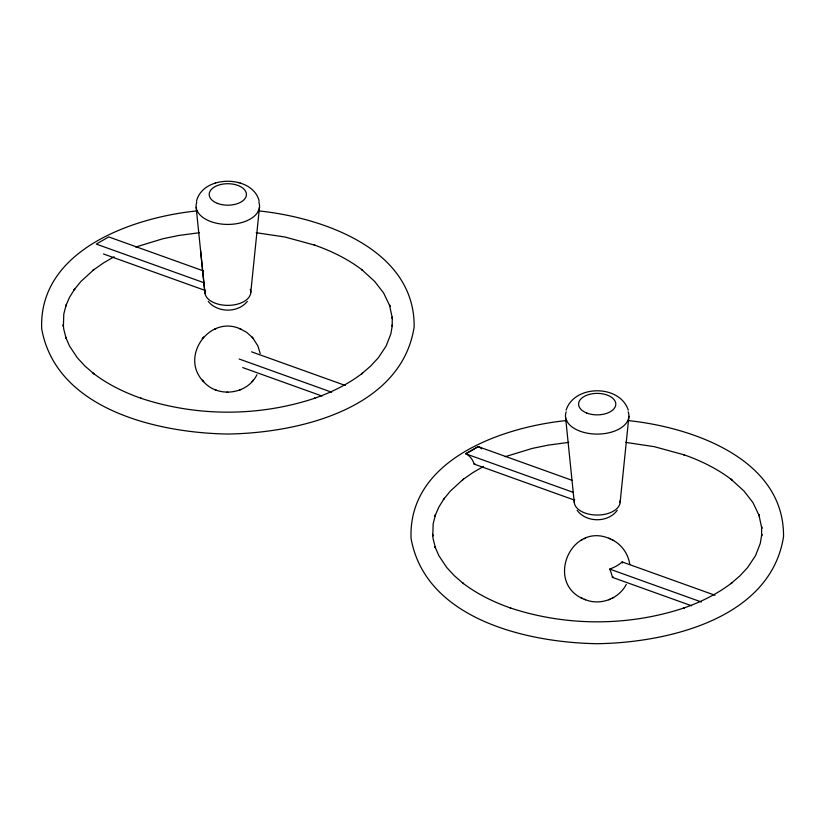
<?xml version="1.0" encoding="UTF-8"?>
<svg xmlns="http://www.w3.org/2000/svg" width="825" height="825" viewBox="0 0 825 825"><rect width="100%" height="100%" fill="white"/><g stroke="black" fill="none" stroke-linecap="round" stroke-linejoin="round"><path stroke-width="1.24" d="M620.101 502.611L628.908 416.347M250.728 292.844L259.524 206.828M196.474 201.197C200.857 183.738 222.637 178.52 238.25 182.562M566.094 410.149C574.396 384.347 619.977 384.347 628.279 410.149M256.915 374.715C247.335 394.762 217.006 398.289 203.063 381.016M626.299 584.378C618.791 599.125 599.332 606.21 584.255 599.177M240.096 328.793C209.045 314.882 179.303 357.349 203.672 381.707M617.265 510.293C608.087 522.885 586.286 522.885 577.108 510.293M247.356 301.393C238.497 312.469 219.749 312.943 209.777 303.146M202.29 338.539L202.909 337.817M203.063 337.631L203.672 336.94M251.955 381.707L252.563 381.016M252.718 380.83L253.337 380.119M477.696 446.841L477.644 446.892A11.746 5.404 -8.5 0 1 476.809 447.511L467.321 452.987A12.643 5.816 -8.5 0 1 466.414 453.42L466.001 453.564M610.118 538.818C570.384 520.915 543.964 584.925 585.585 599.806M572.416 480.449L478.077 446.593L465.661 453.76L466.971 454.389A10.993 6.353 60 0 1 474.169 464.104L474.901 463.65M114.108 256.781L103.455 262.958L93.008 270.311L94.112 269.414L81.005 281.366L74.023 289.895L74.962 288.564L69.486 297.392L65.546 306.488L66.155 304.879L63.783 314.108L63.401 326.349L63.185 324.617L63.783 329.268L66.155 338.508L65.546 336.899L69.486 345.995L77.333 357.802L85.037 366.125L94.112 373.962L93.008 373.075C107.549 384.295 124.245 392.432 141.529 398.465L140.673 398.176C196.701 416.821 258.926 416.821 314.944 398.176L314.098 398.465C331.382 392.432 348.078 384.295 362.618 373.075L361.515 373.962L370.59 366.125L378.293 357.802L386.141 345.995L390.854 333.908L392.442 324.617L392.226 326.349L392.226 317.027L392.442 318.77L389.472 304.879L390.081 306.488L383.594 292.937L374.622 281.366L361.515 269.414L362.618 270.311C348.078 259.081 331.382 250.955 314.098 244.922L314.944 245.211L284.914 237.002L256.193 232.702M483.491 466.455L472.838 472.632L462.382 479.975L463.485 479.088L450.378 491.04L443.396 499.558L444.335 498.238L438.859 507.066L434.919 516.161L435.528 514.542L433.156 523.782L432.774 536.023L432.558 534.28L433.156 538.942L435.528 548.182L434.919 546.573L438.859 555.658L446.707 567.476L454.41 575.798L463.485 583.636L462.382 582.749C476.922 593.969 493.618 602.106 510.902 608.138L510.056 607.85C566.074 626.495 628.299 626.495 684.327 607.85L683.471 608.138C700.755 602.106 717.451 593.969 731.992 582.749L730.888 583.636L739.963 575.798L747.667 567.476L755.514 555.658L760.227 543.582L761.815 534.28L761.599 536.023L761.599 526.701L761.815 528.443L758.845 514.542L759.454 516.161L752.967 502.611L743.995 491.04L730.888 479.088L731.992 479.975C717.451 468.755 700.755 460.628 683.471 454.585L684.327 454.884L654.287 446.676L625.567 442.365M580.728 540.488L582.419 539.694M611.954 598.3L613.645 597.506M584.255 538.818L585.585 538.189M608.788 599.806L610.118 599.177M214.644 329.154L215.366 328.855M215.531 328.793L216.212 328.515M239.415 390.132L240.983 389.493M135.733 247.036L162.948 238.734L178.612 235.496L199.433 232.702M505.106 456.71L532.321 448.408L547.986 445.17L568.807 442.365M214.954 183.222L215.49 183.078M197.392 210.86C133.299 217.222 38.589 249.841 41.683 328.721C56.152 409.808 158.287 432.981 227.813 434.032C297.66 433.043 401.321 409.282 414.15 326.978C415.099 249.016 322.059 217.315 258.235 210.86M566.765 420.533C502.673 426.896 407.963 459.515 411.056 538.395C425.525 619.472 527.66 642.644 597.187 643.706C667.033 642.716 770.694 618.956 783.523 536.652C784.482 458.69 691.443 426.989 627.608 420.533M226.854 392.226L227.813 392.236M240.137 183.078C248.841 185.491 257.256 191.967 259.153 201.197M237.817 182.438L240.663 183.222M203.62 270.982L108.704 236.919L96.288 244.087L204.425 282.892M103.455 253.956L205.58 290.596M251.594 351.842L345.304 385.471M239.178 359.009L331.681 392.205M242.725 367.579L322.028 396.041M465.661 453.76L573.303 492.391M474.169 464.104L574.509 500.115M691.618 605.787L612.428 577.376L611.768 574.829A31.732 18.315 60 0 0 609.696 569.095A30.546 14.046 -8.5 0 0 622.112 561.928L714.997 595.258M609.696 569.095L701.374 601.992M478.077 446.593L479.387 447.222A10.993 6.353 60 0 1 481.656 448.913M240.25 328.855L246.665 332.341L252.563 337.631M239.415 328.515L240.983 329.154M214.644 389.493L216.212 390.132M611.954 539.694C621.555 544.294 628.351 553.998 629.795 564.506M580.728 597.506L582.419 598.3M608.788 538.189L613.645 540.488M252.718 337.817L257.885 345.923L260.226 353.533M202.29 380.119L202.909 380.83M251.955 336.94L253.337 338.539M208.271 301.393L209.158 302.476M565.589 417.491L574.252 502.332M196.144 207.312L204.858 292.359M200.599 250.656L204.951 293.329M250.243 289.297A22.956 13.252 0 0 1 228.628 305.363A22.956 13.252 0 0 1 205.095 290.235M258.823 202.208A31.732 18.325 0 0 1 227.813 224.421A31.732 18.325 0 0 1 196.804 202.208M620.06 500.692A22.956 13.252 0 0 1 596.114 515.027A22.956 13.252 0 0 1 574.592 499.476M628.196 411.871A31.732 18.325 0 0 1 597.187 434.094A31.732 18.325 0 0 1 566.177 411.871M622.112 561.928A31.732 18.315 60 0 1 622.545 562.97M613.387 577.005A32.732 15.056 -8.5 0 1 612.428 577.376M217.377 203.352A18.614 10.746 0 0 0 246.376 195.216A18.614 10.746 0 0 0 219.677 184.79A18.614 10.746 0 0 0 217.377 203.352M586.761 413.026A18.614 10.746 0 0 0 615.749 404.889A18.614 10.746 0 0 0 589.06 394.463A18.614 10.746 0 0 0 586.761 413.026"/></g></svg>
